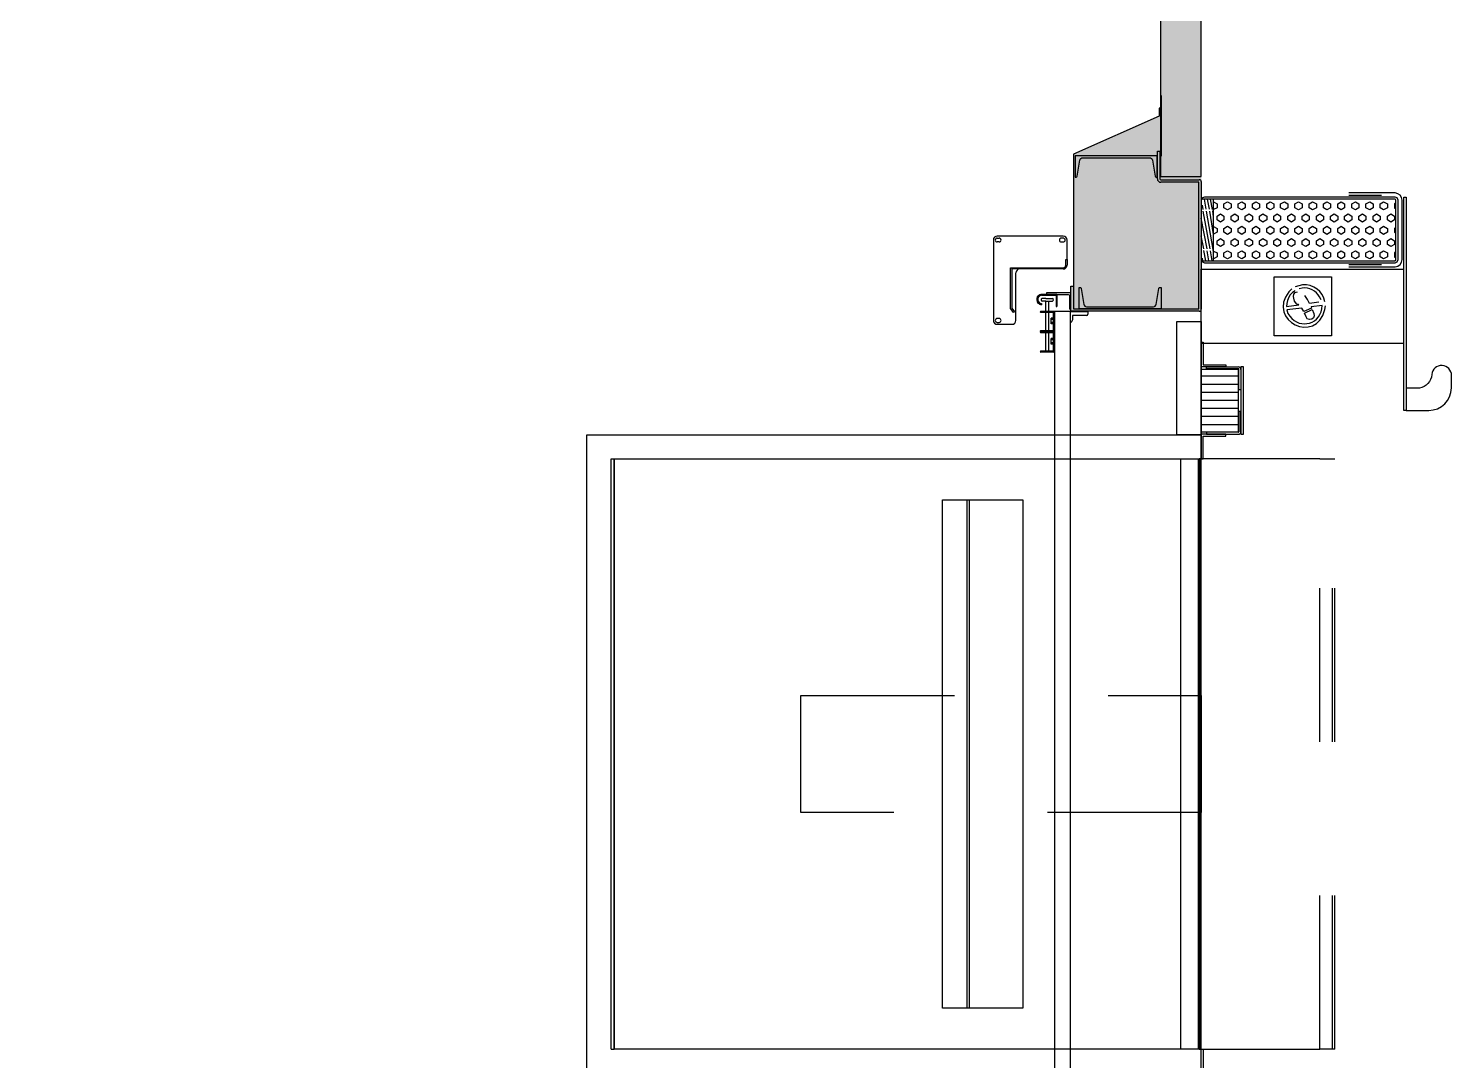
# Model space of a CAD drawing. Header units: inches. Extents: x 2743 to 10591, y -1604 to 5792.
# Drawn here: x 9651.8 to 9825.4, y 465.2 to 591.1 of the extents above; entities that cross this region are included whole.
import ezdxf

# ---------------------------------------------------------------- set-up
doc = ezdxf.new("R2010")
doc.units = ezdxf.units.IN
doc.header["$LTSCALE"] = 0.1875
doc.header["$MEASUREMENT"] = 0
doc.linetypes.add('dash2', pattern=[500, 400, -100])
doc.linetypes.add('dash3', pattern=[200, 100, -100])
for name, color, linetype in [('1', 1, 'Continuous'), ('A-N-APP-SAN', 1, 'Continuous'), ('A-N-MUR-EXT', 5, 'Continuous'), ('A-N-MUR-INT', 3, 'Continuous'), ('A-N-PORTE-EXT', 2, 'Continuous'), ('A-N-STRUCTURE', 4, 'Continuous'), ('fill253', 253, 'Continuous'), ('PDF_Geometry', 7, 'Continuous'), ('S-N-ACIER', 4, 'Continuous')]:
    doc.layers.add(name, color=color, linetype=linetype)

msp = doc.modelspace()

# ---------------------------------------------------------------- hatches: boundary and pattern name
at = {"layer": 'fill253'}
h = msp.add_hatch(color=7, dxfattribs=at)
h.dxf.hatch_style = 1
h.paths.add_polyline_path([(9794.88805, 431.979), (9789.9668, 431.979), (9789.98075, 94.34303), (9794.902, 94.34303)])
h.paths.add_polyline_path([(9794.88806, 678.7916), (9789.96681, 678.7916), (9789.96681, 572.89173), (9794.88806, 572.89173)])
h.paths.add_polyline_path([(9794.88806, 925.604), (9789.96681, 925.604), (9789.9668, 819.70432), (9794.88805, 819.70432)])
h.paths.add_polyline_path([(8905.8684, -1259.02652), (8903.3892, -1263.9483), (9794.902, -1263.94777), (9794.902, -1071.958), (9789.98075, -1071.958), (9789.98075, -1259.02652)])
h.paths.add_polyline_path([(8477.94275, -1356.98336), (8485.93642, -1355.67867), (8470.93724, -1263.95647), (8470.1595, -1259.19385), (8461.95284, -1259.19385), (8462.69638, -1263.82639)])
h.paths.add_polyline_path([(8896.37175, -1264.1151), (8896.751, -1266.30955), (8903.53292, -1265.20887), (8903.3892, -1263.9483), (8905.8684, -1259.02652), (8895.56167, -1259.02652)])
h.paths.add_polyline_path([(9794.902, 1153.66309), (9789.98075, 1153.66309), (9789.96681, 1066.51673), (9794.88806, 1066.51673)])
h.paths.add_polyline_path([(7089.79643, -1079.29062), (7083.99142, -1077.23697), (7083.99142, -1078.48244), (7084.85166, -1078.81134), (7084.85809, -1264.1151), (7353.37883, -1263.94776), (7353.37238, -1259.02651), (7089.77934, -1259.19385)])
h.paths.add_polyline_path([(7084.85809, -374.65047), (7089.77934, -375.67519), (7089.77934, 118.15991), (7084.85809, 118.15991)])
h.paths.add_polyline_path([(9789.98075, -339.79281), (9794.902, -339.79281), (9794.902, 52.10637), (9789.98075, 52.10637)])
h.paths.add_polyline_path([(9789.97463, -401.23504), (9794.89588, -401.23504), (9794.902, -339.79281), (9789.98075, -339.79281)])
h.paths.add_polyline_path([(9789.98074, -545.32679), (9794.90199, -545.32679), (9794.89588, -437.25741), (9789.97463, -437.25741)])
h.paths.add_polyline_path([(9789.97201, -617.37634), (9794.89326, -617.37634), (9794.90199, -581.35034), (9789.98074, -581.35034)])
h.paths.add_polyline_path([(9789.97813, -689.42343), (9794.89938, -689.42343), (9794.89969, -653.39744), (9789.97844, -653.39744)])
h.paths.add_polyline_path([(9789.97813, -761.46809), (9794.89938, -761.46809), (9794.89938, -725.44454), (9789.97813, -725.44454)])
h.paths.add_polyline_path([(8313.35452, 1440.59386), (8313.35452, 1445.51513), (7084.85166, 1445.51513), (7084.85809, 159.14408), (7089.77934, 159.14408), (7089.77291, 1440.59388)])
h.paths.add_polyline_path([(7395.62104, -1259.02652), (7395.62126, -1263.94777), (8462.75648, -1264.1151), (8461.95284, -1259.19385)])
h.paths.add_polyline_path([(8556.69559, 1440.56528), (8556.6956, 1445.48688), (8355.59043, 1445.5146), (8355.59043, 1440.59333)])
h.paths.add_polyline_path([(9149.95053, 1445.3478), (9149.95053, 1440.42655), (9789.98075, 1440.42655), (9789.9808, 1308.40012), (9794.90205, 1308.40012), (9794.902, 1445.3478)])
h.paths.add_polyline_path([(9794.89496, -941.58583), (9789.96911, -941.58584), (9789.98075, -1029.88866), (9794.902, -1029.88866)])
h.paths.add_polyline_path([(9789.96911, -905.56228), (9794.89496, -905.5623), (9794.89326, -797.49164), (9789.97201, -797.49164)])
h = msp.add_hatch(color=7, dxfattribs=at)
h.dxf.hatch_style = 1
edge = h.paths.add_edge_path()
edge.add_line((9789.96123, 581.3896), (9789.97431, 573.05906))
edge.add_line((9789.97431, 573.05906), (9794.88162, 573.05906))
edge.add_line((9794.88162, 573.05906), (9794.89672, 556.85454))
edge.add_arc((9794.66057, 556.85432), 0.23616, -90.0156662, 0.0533973, ccw=False)
edge.add_line((9794.6605, 556.61817), (9778.98942, 556.61814))
edge.add_line((9778.98942, 556.61814), (9778.98942, 559.68455))
edge.add_line((9778.98942, 559.68455), (9779.30438, 559.68455))
edge.add_line((9779.30438, 559.68455), (9779.3046, 575.78201))
edge.add_line((9779.3046, 575.78201), (9789.72526, 580.40535))
edge.add_line((9789.72526, 580.40535), (9789.72526, 581.3896))
edge.add_line((9789.72526, 581.3896), (9789.96123, 581.3896))

# ---------------------------------------------------------------- linework, layer by layer
at = {"color": 7}
for p, q in [((9778.94209, 556.60424), (9776.9736, 556.60424)), ((9776.9736, 556.60424), (9776.9736, 448.60332)), ((9778.94209, 448.60332), (9778.94209, 556.60424))]:
    msp.add_line(p, q, dxfattribs=at)
for points in [[(9789.50174, 572.98037), (9789.50174, 575.57878), (9779.50178, 575.57878), (9779.50178, 572.98037), (9779.6225, 572.98037, 0.366587783), (9779.76059, 573.09733), (9780.0871, 575.05457, -0.366587783), (9780.42246, 575.33863), (9788.58107, 575.33863, -0.366587783), (9788.91643, 575.05457), (9789.24293, 573.09733, 0.366587783), (9789.38102, 572.98037)], [(9789.97431, 559.53152), (9789.97431, 556.9331), (9779.97435, 556.9331), (9779.97435, 559.53152), (9780.09507, 559.53152, -0.366587783), (9780.23316, 559.41456), (9780.55966, 557.45732, 0.366587783), (9780.89502, 557.17326), (9789.05363, 557.17326, 0.366587783), (9789.38899, 557.45732), (9789.7155, 559.41456, -0.366587783), (9789.85359, 559.53152)], [(9778.98942, 558.86566), (9775.99731, 558.86566), (9775.99731, 558.77117, 0.414213562), (9776.0918, 558.67668), (9778.65045, 558.67668, -0.414213562), (9778.80045, 558.52668), (9778.80045, 556.95228, 0.414213562), (9778.89494, 556.85779), (9778.98942, 556.85779)]]:
    msp.add_lwpolyline(points, format="xyb", close=True)
at = {"layer": '1', "color": 7}
for p, q in [((9777.27912, 558.67668), (9775.2944, 558.67668)), ((9775.34472, 558.01241), (9775.34472, 558.02449)), ((9775.39723, 557.55391), (9775.39723, 557.41875)), ((9775.4549, 558.56142), (9777.16476, 558.56142)), ((9775.91422, 558.19365), (9775.51388, 558.19365)), ((9775.91422, 557.83117), (9775.52596, 557.83117)), ((9775.91422, 558.19365), (9776.2767, 558.19365)), ((9775.91422, 556.60424), (9775.91422, 557.83117)), ((9775.91422, 557.83117), (9776.2767, 557.83117)), ((9776.2767, 558.19365), (9776.67703, 558.19365)), ((9776.2767, 556.60424), (9776.2767, 557.83117)), ((9776.2767, 557.83117), (9776.66495, 557.83117)), ((9776.84619, 558.01241), (9776.84619, 558.02449)), ((9777.16476, 558.56142), (9777.16476, 557.21132)), ((9777.27912, 558.67668), (9777.27912, 557.21132)), ((9776.88298, 556.60424), (9775.30794, 556.60424)), ((9776.76215, 556.48342), (9775.30794, 556.48342)), ((9775.91422, 554.24174), (9775.91422, 556.48342)), ((9776.2767, 554.24174), (9776.2767, 556.48342)), ((9776.85277, 555.78421), (9776.56925, 555.78421)), ((9776.56925, 555.07939), (9776.56925, 555.78421)), ((9776.85277, 555.63117), (9776.56925, 555.63117)), ((9776.85277, 554.33236), (9776.85277, 556.39279)), ((9776.9736, 554.21154), (9776.9736, 556.51362)), ((9777.16476, 557.21132), (9777.27912, 557.21132)), ((9778.94209, 555.23648), (9778.94209, 556.60424)), ((9778.94209, 556.60424), (9781.03717, 556.60302)), ((9779.17115, 555.58128), (9779.02987, 555.23648)), ((9780.89285, 556.11393), (9779.17115, 556.11393)), ((9779.17115, 556.11393), (9779.17115, 555.58128)), ((9781.03717, 556.60302), (9781.03717, 556.26403)), ((9776.76215, 554.24174), (9775.30794, 554.24174)), ((9776.88298, 554.12092), (9775.30794, 554.12092)), ((9776.88298, 554.12092), (9775.30794, 554.12092)), ((9776.76215, 554.00009), (9775.30794, 554.00009)), ((9775.91422, 551.75841), (9775.91422, 554.00009)), ((9776.2767, 551.75841), (9776.2767, 554.00009)), ((9776.85277, 555.23244), (9776.56925, 555.23244)), ((9776.85277, 555.07939), (9776.56925, 555.07939)), ((9776.85277, 551.84904), (9776.85277, 553.90947)), ((9776.9736, 551.72821), (9776.9736, 554.0303)), ((9779.02987, 555.23648), (9778.94209, 555.23648)), ((9776.85277, 553.30089), (9776.56925, 553.30089)), ((9776.56925, 552.59606), (9776.56925, 553.30089)), ((9776.85277, 553.14784), (9776.56925, 553.14784)), ((9776.85277, 552.74911), (9776.56925, 552.74911)), ((9776.85277, 552.59606), (9776.56925, 552.59606)), ((9776.76215, 551.75841), (9775.30794, 551.75841)), ((9776.88298, 551.63759), (9775.30794, 551.63759))]:
    msp.add_line(p, q, dxfattribs=at)
for centre, radius, start, end in [((9775.51613, 558.06212), 0.71537, 155.1313079, 217.5925682), ((9775.47397, 557.98421), 0.71537, 104.5378837, 148.0316541), ((9775.4549, 558.058), 0.50738, 110.5508544, 263.4728886), ((9775.4549, 558.13179), 0.71537, 225.0263412, 265.3756564), ((9775.45295, 557.98731), 0.57411, 90, 108.0733809), ((9775.51388, 558.02449), 0.16916, 89.99999, 179.9999993), ((9775.52596, 558.01241), 0.18124, 179.9999993, 269.999995), ((9776.66495, 558.01241), 0.18124, 269.999995, 359.9999975), ((9776.67703, 558.02449), 0.16916, 359.9999975, 89.99999), ((9775.30794, 556.54383), 0.06041, 89.99999, 269.999995), ((9776.76215, 556.39279), 0.09062, 359.9999975, 89.99999), ((9776.88298, 556.51362), 0.09062, 359.9999975, 89.99999), ((9780.88696, 556.26403), 0.15021, 272.2456658, 360), ((9775.30794, 554.18133), 0.06041, 89.99999, 269.999995), ((9775.30794, 554.0605), 0.06041, 89.99999, 269.999995), ((9776.76215, 554.33236), 0.09062, 269.999995, 359.9999975), ((9776.76215, 553.90947), 0.09062, 359.9999975, 89.99999), ((9776.88298, 554.21154), 0.09062, 269.999995, 359.9999975), ((9776.88298, 554.0303), 0.09062, 359.9999975, 89.99999), ((9775.30794, 551.698), 0.06041, 89.99999, 269.999995), ((9776.76215, 551.84904), 0.09062, 269.999995, 359.9999975), ((9776.88298, 551.72821), 0.09062, 269.999995, 359.9999975)]:
    msp.add_arc(centre, radius, start, end, dxfattribs=at)
at = {"layer": 'A-N-APP-SAN', "color": 7}
for p, q in [((9794.88807, 549.84276), (9794.88807, 552.85456)), ((9794.88807, 552.85456), (9795.12429, 552.85456)), ((9795.12429, 552.85456), (9795.12429, 550.07898)), ((9797.88019, 549.84276), (9794.88807, 549.84276)), ((9795.12429, 550.07898), (9797.88019, 550.07898)), ((9795.53232, 549.84276), (9799.40302, 549.84276)), ((9795.53232, 549.60654), (9795.53232, 549.84276)), ((9799.40302, 549.60654), (9795.53232, 549.60654)), ((9797.88019, 550.07898), (9797.88019, 549.84276)), ((9799.48176, 547.04749), (9799.48176, 549.5278)), ((9799.71798, 549.84276), (9799.71798, 541.61443)), ((9800.01325, 549.84276), (9799.71798, 549.84276)), ((9799.71798, 549.5278), (9799.71798, 547.04749)), ((9800.01325, 541.61443), (9800.01325, 549.84276)), ((9799.71798, 547.04749), (9799.48176, 547.04749)), ((9799.71798, 544.4097), (9799.48176, 544.4097)), ((9799.48176, 544.4097), (9799.48176, 541.92939)), ((9799.71798, 541.92939), (9799.71798, 544.4097)), ((9799.40302, 541.85065), (9795.53232, 541.85065)), ((9795.53232, 541.85065), (9795.53232, 541.61443)), ((9797.88019, 541.61443), (9794.88807, 541.61443)), ((9794.88807, 541.61443), (9794.88807, 538.60262)), ((9795.12429, 538.60262), (9795.12429, 541.37821)), ((9795.12429, 541.37821), (9797.88019, 541.37821)), ((9795.53232, 541.61443), (9799.40302, 541.61443)), ((9797.88019, 541.37821), (9797.88019, 541.61443)), ((9799.71798, 541.61443), (9800.01325, 541.61443)), ((9794.88807, 538.60262), (9795.12429, 538.60262)), ((9794.88019, 463.59096), (9794.88019, 466.60277)), ((9794.88019, 466.60277), (9795.11641, 466.60277)), ((9795.11641, 466.60277), (9795.11641, 463.82718))]:
    msp.add_line(p, q, dxfattribs=at)
for centre, radius, start, end in [((9799.40302, 549.5278), 0.31496, 360, 89.9999975), ((9799.40302, 549.5278), 0.07874, 0, 89.9999975), ((9799.40302, 541.92939), 0.31496, 270.0000025, 0), ((9799.40302, 541.92939), 0.07874, 270.0000025, 360)]:
    msp.add_arc(centre, radius, start, end, dxfattribs=at)
at = {"layer": 'A-N-MUR-EXT', "color": 7}
for p, q in [((9794.88162, 573.05906), (9794.88162, 678.95892)), ((9789.96037, 573.05906), (9794.88162, 573.05906)), ((9789.96037, 573.05906), (9794.88162, 573.05906))]:
    msp.add_line(p, q, dxfattribs=at)
at = {"layer": 'A-N-MUR-INT', "color": 7}
for p, q in [((9789.96037, 573.05906), (9789.96037, 678.95892)), ((9789.72526, 580.40535), (9779.3046, 575.78201)), ((9789.96123, 581.3896), (9789.72526, 581.3896)), ((9789.72526, 581.3896), (9789.72526, 580.40535)), ((9779.3046, 575.78201), (9779.3046, 559.68455))]:
    msp.add_line(p, q, dxfattribs=at)
at = {"layer": 'A-N-PORTE-EXT', "color": 7}
for p, q in [((9769.5162, 565.30439), (9769.5162, 555.49929)), ((9778.04374, 565.77683), (9769.98864, 565.77683)), ((9769.98864, 565.54061), (9770.22486, 565.54061)), ((9770.22486, 565.06817), (9769.98864, 565.06817)), ((9778.04374, 565.54061), (9777.80752, 565.54061)), ((9777.80752, 565.06817), (9778.04374, 565.06817)), ((9778.51618, 562.927), (9778.51618, 565.30439)), ((9778.3587, 562.24928), (9778.3587, 562.927)), ((9778.3587, 562.927), (9778.51618, 562.927)), ((9778.51618, 562.927), (9778.51618, 562.24928)), ((9771.59691, 556.95994), (9771.59691, 561.93432)), ((9771.59691, 561.93432), (9772.73864, 561.93432)), ((9772.73864, 561.77684), (9771.75439, 561.77684)), ((9771.75439, 561.77684), (9771.75439, 557.01307)), ((9772.2662, 555.49929), (9772.2662, 561.3044)), ((9772.73864, 561.93432), (9778.04374, 561.93432)), ((9778.04374, 561.77684), (9772.73864, 561.77684)), ((9770.22486, 555.73551), (9769.98864, 555.73551)), ((9771.98342, 556.4523), (9771.59691, 556.95994)), ((9771.75439, 557.01307), (9772.10872, 556.5477)), ((9772.10872, 556.5477), (9771.98342, 556.4523)), ((9794.88018, 448.35137), (9794.88019, 556.85436)), ((9769.98864, 555.26307), (9770.22486, 555.26307)), ((9769.98864, 555.02685), (9771.79376, 555.02685)), ((9791.88807, 555.37736), (9794.88019, 555.37736)), ((9791.88807, 541.55537), (9791.88807, 555.37736)), ((9794.88019, 555.37736), (9794.88019, 541.55537)), ((9799.40302, 549.5278), (9794.88807, 549.5278)), ((9794.88807, 549.5278), (9794.88807, 541.92939)), ((9799.40302, 548.68134), (9794.88807, 548.68134)), ((9799.40302, 541.92939), (9799.40302, 549.5278)), ((9799.40302, 547.69709), (9794.88807, 547.69709)), ((9799.40302, 546.71284), (9794.88807, 546.71284)), ((9799.40302, 545.72859), (9794.88807, 545.72859)), ((9799.40302, 544.74434), (9794.88807, 544.74434)), ((9799.40302, 543.76009), (9794.88807, 543.76009)), ((9799.40302, 542.77584), (9794.88807, 542.77584)), ((9794.88807, 541.92939), (9799.40302, 541.92939)), ((9719.93546, 541.55537), (9794.88019, 541.55537)), ((9719.93546, 463.65002), (9719.93546, 541.55537)), ((9794.88019, 541.55537), (9791.88807, 541.55537)), ((9722.88821, 466.60277), (9722.88821, 538.60262)), ((9722.88821, 538.60262), (9723.26345, 538.60262)), ((9723.26345, 538.60262), (9723.31477, 538.60262)), ((9723.26345, 466.60277), (9723.26345, 538.60262)), ((9723.31477, 466.60277), (9723.31477, 538.60262)), ((9723.31477, 538.60262), (9794.562, 538.60262)), ((9792.38807, 466.60277), (9792.38807, 538.60262)), ((9794.562, 466.60277), (9794.562, 538.60262)), ((9794.562, 538.60262), (9794.63578, 538.60262)), ((9794.76598, 538.60262), (9794.63578, 538.60262)), ((9794.63578, 466.60277), (9794.63578, 538.60262)), ((9794.63578, 466.60277), (9794.63578, 538.60262)), ((9794.76598, 538.60262), (9794.76598, 466.60277)), ((9794.76598, 538.60262), (9794.88807, 538.60262)), ((9794.88807, 466.60277), (9794.88807, 538.60262)), ((9763.32102, 533.60263), (9773.10242, 533.60263)), ((9763.32102, 471.60276), (9763.32102, 533.60263)), ((9766.26924, 533.60263), (9766.26924, 471.60276)), ((9766.54791, 533.60263), (9766.54791, 471.60276)), ((9773.10242, 533.60263), (9773.10242, 471.60276)), ((9773.10242, 471.60276), (9763.32102, 471.60276)), ((9722.88821, 466.60277), (9723.26345, 466.60277)), ((9723.31477, 466.60277), (9723.26345, 466.60277)), ((9794.562, 466.60277), (9723.31477, 466.60277)), ((9794.63578, 466.60277), (9794.562, 466.60277)), ((9794.63578, 466.60277), (9794.76598, 466.60277)), ((9794.88807, 466.60277), (9794.76598, 466.60277))]:
    msp.add_line(p, q, dxfattribs=at)
at = {"layer": 'A-N-PORTE-EXT', "color": 7, "linetype": 'dash3'}
for p, q in [((9809.36012, 538.60262), (9794.88807, 538.60262)), ((9809.36012, 466.60277), (9809.36012, 538.60262)), ((9809.36012, 538.60262), (9810.89853, 538.60262)), ((9810.89853, 466.60277), (9810.89853, 538.60262)), ((9810.89853, 538.60262), (9811.18691, 538.60262)), ((9811.18691, 466.60277), (9811.18691, 538.60262)), ((9746.0299, 509.72867), (9794.88807, 509.72867)), ((9746.0299, 495.47673), (9746.0299, 509.72867)), ((9794.88807, 509.72867), (9794.88807, 495.47673)), ((9794.88807, 495.47673), (9746.0299, 495.47673)), ((9794.88807, 466.60277), (9809.36012, 466.60277)), ((9810.89853, 466.60277), (9809.36012, 466.60277)), ((9811.18691, 466.60277), (9810.89853, 466.60277))]:
    msp.add_line(p, q, dxfattribs=at)
at = {"layer": 'A-N-PORTE-EXT', "color": 7}
for centre, radius, start, end in [((9769.98864, 565.30439), 0.47244, 90, 180), ((9769.98864, 565.30439), 0.23622, 90, 270), ((9770.22486, 565.30439), 0.23622, 270, 90), ((9777.80752, 565.30439), 0.23622, 90, 270), ((9778.04374, 565.30439), 0.47244, 0, 90), ((9778.04374, 565.30439), 0.23622, 270, 90), ((9772.73864, 561.3044), 0.47244, 90, 180), ((9778.04374, 562.24928), 0.31496, 270, 0), ((9778.04374, 562.24928), 0.47244, 270, 0), ((9769.98864, 555.49929), 0.23622, 90, 270), ((9770.22486, 555.49929), 0.23622, 270, 90), ((9769.98864, 555.49929), 0.47244, 180, 270), ((9771.79376, 555.49929), 0.47244, 270, 0)]:
    msp.add_arc(centre, radius, start, end, dxfattribs=at)
at = {"layer": 'A-N-STRUCTURE', "color": 7, "linetype": 'dash2', "ltscale": 0.5}
msp.add_line((9789.96152, 676.66924), (9789.97431, 575.51778), dxfattribs=at)
at = {"layer": 'PDF_Geometry', "color": 7, "lineweight": 25}
for points in [[(9794.87971, 562.91705), (9795.02075, 562.63498), (9795.2558, 562.54096), (9818.52641, 562.54096), (9818.76147, 562.63498), (9818.9025, 562.91705), (9818.9025, 570.15679), (9818.76147, 570.43886), (9818.52641, 570.53289), (9795.2558, 570.53289), (9795.02075, 570.43886), (9794.87971, 570.15679)], [(9794.87971, 562.87004), (9794.92673, 562.82303), (9795.02075, 562.77602), (9818.52641, 562.77602), (9818.57342, 562.82303), (9818.62043, 562.91705), (9818.62043, 566.53692), (9818.62043, 570.15679), (9818.57342, 570.25082), (9818.52641, 570.29783), (9795.02075, 570.29783), (9794.92673, 570.25082), (9794.87971, 570.20381)], [(9795.11477, 569.02852), (9795.02075, 569.54565)], [(9795.49086, 569.07553), (9795.2558, 570.29783)], [(9795.86695, 569.07553), (9795.63189, 570.29783)], [(9796.24304, 569.02852), (9796.00799, 570.29783)], [(9796.38408, 569.96875), (9796.80718, 569.73369), (9796.80718, 569.21657), (9796.38408, 569.02852)], [(9812.88505, 562.02384), (9818.52641, 562.02384), (9818.85549, 562.11786), (9819.13756, 562.3059), (9819.3256, 562.58797), (9819.37261, 562.91705), (9819.37261, 570.15679), (9819.3256, 570.48587), (9819.13756, 570.76794), (9818.85549, 570.95599), (9818.52641, 571.05001), (9812.88505, 571.05001)], [(9812.88505, 570.76794), (9816.88101, 570.76794)], [(9818.62043, 569.87473), (9818.43239, 569.73369), (9818.43239, 569.21657), (9818.62043, 569.12255)], [(9795.58488, 564.23337), (9794.87971, 567.99427)], [(9795.96097, 564.23337), (9795.11477, 568.84048)], [(9796.38408, 563.81027), (9796.33706, 564.13935), (9795.53787, 568.84048)], [(9796.38408, 565.97279), (9795.91396, 568.84048)], [(9796.38408, 568.13531), (9796.29005, 568.88749)], [(9796.38408, 566.96002), (9796.80718, 566.72497), (9796.80718, 566.25485), (9796.38408, 566.0198)], [(9818.62043, 566.866), (9818.43239, 566.72497), (9818.43239, 566.25485), (9818.62043, 566.11382)], [(9795.20879, 564.23337), (9794.87971, 565.83175)], [(9795.06776, 562.77602), (9795.02075, 563.1051)], [(9795.44385, 562.77602), (9795.20879, 564.04532)], [(9795.81994, 562.77602), (9795.58488, 563.99831)], [(9796.19603, 562.77602), (9796.00799, 563.99831)], [(9796.38408, 563.9513), (9796.80718, 563.76325), (9796.80718, 563.24613), (9796.38408, 563.01107)], [(9818.62043, 563.85728), (9818.43239, 563.76325), (9818.43239, 563.24613), (9818.62043, 563.15211)], [(9819.60767, 552.70065), (9794.87971, 552.70065), (9794.87971, 561.74177), (9819.60767, 561.74177)], [(9812.88505, 562.3059), (9816.88101, 562.3059)], [(9806.35048, 559.12517), (9806.0214, 558.89011), (9805.73933, 558.60805), (9805.55128, 558.32598), (9805.41025, 557.94989), (9805.31623, 557.5738), (9805.26922, 557.19771), (9806.77358, 557.38575), (9806.72657, 557.43276), (9806.53852, 557.47977), (9806.25645, 557.85586), (9806.16243, 558.23195), (9806.11542, 558.42), (9806.16243, 558.70207), (9806.35048, 558.89011), (9806.63254, 558.98414)], [(9805.92737, 559.36023), (9805.55128, 558.98414)], [(9806.77358, 559.73632), (9806.35048, 559.59528)], [(9807.19668, 559.45425), (9806.82059, 559.36023)], [(9809.59426, 556.91564), (9809.64127, 557.33874), (9808.27794, 557.15069), (9808.32495, 557.00966), (9807.38473, 556.58656), (9807.14967, 557.00966), (9805.31623, 556.7746), (9805.45726, 556.3515)], [(9809.21817, 557.71483), (9808.0899, 557.5738), (9807.85484, 558.04391), (9807.52576, 558.56103)], [(9809.50024, 557.9969), (9809.31219, 558.37299)], [(9809.97035, 557.76184), (9809.82931, 558.23195)], [(9809.97035, 556.82162), (9810.01736, 557.29173)]]:
    msp.add_lwpolyline(points, dxfattribs=at)
for points in [[(9796.38408, 562.91705), (9796.38408, 570.25082), (9796.29005, 570.29783), (9795.02075, 570.29783), (9794.92673, 570.25082), (9794.87971, 570.15679), (9794.87971, 562.91705), (9794.92673, 562.82303), (9795.02075, 562.77602), (9796.29005, 562.77602), (9796.38408, 562.82303)], [(9797.65338, 569.21657), (9797.65338, 569.73369), (9798.07648, 569.96875), (9798.5466, 569.73369), (9798.5466, 569.21657), (9798.07648, 568.98151)], [(9799.3928, 569.21657), (9799.3928, 569.73369), (9799.8159, 569.96875), (9800.239, 569.73369), (9800.239, 569.21657), (9799.8159, 568.98151)], [(9801.13222, 569.21657), (9801.13222, 569.73369), (9801.55532, 569.96875), (9801.97842, 569.73369), (9801.97842, 569.21657), (9801.55532, 568.98151)], [(9802.87164, 569.21657), (9802.87164, 569.73369), (9803.29474, 569.96875), (9803.71784, 569.73369), (9803.71784, 569.21657), (9803.29474, 568.98151)], [(9804.56405, 569.21657), (9804.56405, 569.73369), (9805.03416, 569.96875), (9805.45726, 569.73369), (9805.45726, 569.21657), (9805.03416, 568.98151)], [(9806.30347, 569.21657), (9806.30347, 569.73369), (9806.72657, 569.96875), (9807.19668, 569.73369), (9807.19668, 569.21657), (9806.72657, 568.98151)], [(9808.04288, 569.21657), (9808.04288, 569.73369), (9808.46599, 569.96875), (9808.9361, 569.73369), (9808.9361, 569.21657), (9808.46599, 568.98151)], [(9809.7823, 569.21657), (9809.7823, 569.73369), (9810.20541, 569.96875), (9810.62851, 569.73369), (9810.62851, 569.21657), (9810.20541, 568.98151)], [(9811.52172, 569.21657), (9811.52172, 569.73369), (9811.94482, 569.96875), (9812.36793, 569.73369), (9812.36793, 569.21657), (9811.94482, 568.98151)], [(9813.26114, 569.21657), (9813.26114, 569.73369), (9813.68424, 569.96875), (9814.10734, 569.73369), (9814.10734, 569.21657), (9813.68424, 568.98151)], [(9814.95355, 569.21657), (9814.95355, 569.73369), (9815.42366, 569.96875), (9815.84676, 569.73369), (9815.84676, 569.21657), (9815.42366, 568.98151)], [(9816.69297, 569.21657), (9816.69297, 569.73369), (9817.11607, 569.96875), (9817.58618, 569.73369), (9817.58618, 569.21657), (9817.11607, 568.98151)], [(9819.60767, 544.52068), (9819.60767, 570.53289), (9819.88974, 570.53289), (9819.88974, 544.52068)], [(9796.80718, 567.75922), (9796.80718, 568.22933), (9797.23028, 568.5114), (9797.65338, 568.22933), (9797.65338, 567.75922), (9797.23028, 567.47715)], [(9798.5466, 567.75922), (9798.5466, 568.22933), (9798.9697, 568.5114), (9799.3928, 568.22933), (9799.3928, 567.75922), (9798.9697, 567.47715)], [(9800.239, 567.75922), (9800.239, 568.22933), (9800.70912, 568.5114), (9801.13222, 568.22933), (9801.13222, 567.75922), (9800.70912, 567.47715)], [(9801.97842, 567.75922), (9801.97842, 568.22933), (9802.40153, 568.5114), (9802.87164, 568.22933), (9802.87164, 567.75922), (9802.40153, 567.47715)], [(9803.71784, 567.75922), (9803.71784, 568.22933), (9804.14094, 568.5114), (9804.56405, 568.22933), (9804.56405, 567.75922), (9804.14094, 567.47715)], [(9805.45726, 567.75922), (9805.45726, 568.22933), (9805.88036, 568.5114), (9806.30347, 568.22933), (9806.30347, 567.75922), (9805.88036, 567.47715)], [(9807.19668, 567.75922), (9807.19668, 568.22933), (9807.61978, 568.5114), (9808.04288, 568.22933), (9808.04288, 567.75922), (9807.61978, 567.47715)], [(9808.9361, 567.75922), (9808.9361, 568.22933), (9809.3592, 568.5114), (9809.7823, 568.22933), (9809.7823, 567.75922), (9809.3592, 567.47715)], [(9810.62851, 567.75922), (9810.62851, 568.22933), (9811.09862, 568.5114), (9811.52172, 568.22933), (9811.52172, 567.75922), (9811.09862, 567.47715)], [(9812.36793, 567.75922), (9812.36793, 568.22933), (9812.79103, 568.5114), (9813.26114, 568.22933), (9813.26114, 567.75922), (9812.79103, 567.47715)], [(9814.10734, 567.75922), (9814.10734, 568.22933), (9814.53045, 568.5114), (9814.95355, 568.22933), (9814.95355, 567.75922), (9814.53045, 567.47715)], [(9815.84676, 567.75922), (9815.84676, 568.22933), (9816.26987, 568.5114), (9816.69297, 568.22933), (9816.69297, 567.75922), (9816.26987, 567.47715)], [(9817.58618, 567.75922), (9817.58618, 568.22933), (9818.00928, 568.5114), (9818.43239, 568.22933), (9818.43239, 567.75922), (9818.00928, 567.47715)], [(9797.65338, 566.25485), (9797.65338, 566.72497), (9798.07648, 567.00704), (9798.5466, 566.72497), (9798.5466, 566.25485), (9798.07648, 565.97279)], [(9799.3928, 566.25485), (9799.3928, 566.72497), (9799.8159, 567.00704), (9800.239, 566.72497), (9800.239, 566.25485), (9799.8159, 565.97279)], [(9801.13222, 566.25485), (9801.13222, 566.72497), (9801.55532, 567.00704), (9801.97842, 566.72497), (9801.97842, 566.25485), (9801.55532, 565.97279)], [(9802.87164, 566.25485), (9802.87164, 566.72497), (9803.29474, 567.00704), (9803.71784, 566.72497), (9803.71784, 566.25485), (9803.29474, 565.97279)], [(9804.56405, 566.25485), (9804.56405, 566.72497), (9805.03416, 567.00704), (9805.45726, 566.72497), (9805.45726, 566.25485), (9805.03416, 565.97279)], [(9806.30347, 566.25485), (9806.30347, 566.72497), (9806.72657, 567.00704), (9807.19668, 566.72497), (9807.19668, 566.25485), (9806.72657, 565.97279)], [(9808.04288, 566.25485), (9808.04288, 566.72497), (9808.46599, 567.00704), (9808.9361, 566.72497), (9808.9361, 566.25485), (9808.46599, 565.97279)], [(9809.7823, 566.25485), (9809.7823, 566.72497), (9810.20541, 567.00704), (9810.62851, 566.72497), (9810.62851, 566.25485), (9810.20541, 565.97279)], [(9811.52172, 566.25485), (9811.52172, 566.72497), (9811.94482, 567.00704), (9812.36793, 566.72497), (9812.36793, 566.25485), (9811.94482, 565.97279)], [(9813.26114, 566.25485), (9813.26114, 566.72497), (9813.68424, 567.00704), (9814.10734, 566.72497), (9814.10734, 566.25485), (9813.68424, 565.97279)], [(9814.95355, 566.25485), (9814.95355, 566.72497), (9815.42366, 567.00704), (9815.84676, 566.72497), (9815.84676, 566.25485), (9815.42366, 565.97279)], [(9816.69297, 566.25485), (9816.69297, 566.72497), (9817.11607, 567.00704), (9817.58618, 566.72497), (9817.58618, 566.25485), (9817.11607, 565.97279)], [(9796.80718, 564.75049), (9796.80718, 565.22061), (9797.23028, 565.50267), (9797.65338, 565.22061), (9797.65338, 564.75049), (9797.23028, 564.51544)], [(9798.5466, 564.75049), (9798.5466, 565.22061), (9798.9697, 565.50267), (9799.3928, 565.22061), (9799.3928, 564.75049), (9798.9697, 564.51544)], [(9800.239, 564.75049), (9800.239, 565.22061), (9800.70912, 565.50267), (9801.13222, 565.22061), (9801.13222, 564.75049), (9800.70912, 564.51544)], [(9801.97842, 564.75049), (9801.97842, 565.22061), (9802.40153, 565.50267), (9802.87164, 565.22061), (9802.87164, 564.75049), (9802.40153, 564.51544)], [(9803.71784, 564.75049), (9803.71784, 565.22061), (9804.14094, 565.50267), (9804.56405, 565.22061), (9804.56405, 564.75049), (9804.14094, 564.51544)], [(9805.45726, 564.75049), (9805.45726, 565.22061), (9805.88036, 565.50267), (9806.30347, 565.22061), (9806.30347, 564.75049), (9805.88036, 564.51544)], [(9807.19668, 564.75049), (9807.19668, 565.22061), (9807.61978, 565.50267), (9808.04288, 565.22061), (9808.04288, 564.75049), (9807.61978, 564.51544)], [(9808.9361, 564.75049), (9808.9361, 565.22061), (9809.3592, 565.50267), (9809.7823, 565.22061), (9809.7823, 564.75049), (9809.3592, 564.51544)], [(9810.62851, 564.75049), (9810.62851, 565.22061), (9811.09862, 565.50267), (9811.52172, 565.22061), (9811.52172, 564.75049), (9811.09862, 564.51544)], [(9812.36793, 564.75049), (9812.36793, 565.22061), (9812.79103, 565.50267), (9813.26114, 565.22061), (9813.26114, 564.75049), (9812.79103, 564.51544)], [(9814.10734, 564.75049), (9814.10734, 565.22061), (9814.53045, 565.50267), (9814.95355, 565.22061), (9814.95355, 564.75049), (9814.53045, 564.51544)], [(9815.84676, 564.75049), (9815.84676, 565.22061), (9816.26987, 565.50267), (9816.69297, 565.22061), (9816.69297, 564.75049), (9816.26987, 564.51544)], [(9817.58618, 564.75049), (9817.58618, 565.22061), (9818.00928, 565.50267), (9818.43239, 565.22061), (9818.43239, 564.75049), (9818.00928, 564.51544)], [(9797.65338, 563.24613), (9797.65338, 563.76325), (9798.07648, 563.99831), (9798.5466, 563.76325), (9798.5466, 563.24613), (9798.07648, 563.01107)], [(9799.3928, 563.24613), (9799.3928, 563.76325), (9799.8159, 563.99831), (9800.239, 563.76325), (9800.239, 563.24613), (9799.8159, 563.01107)], [(9801.13222, 563.24613), (9801.13222, 563.76325), (9801.55532, 563.99831), (9801.97842, 563.76325), (9801.97842, 563.24613), (9801.55532, 563.01107)], [(9802.87164, 563.24613), (9802.87164, 563.76325), (9803.29474, 563.99831), (9803.71784, 563.76325), (9803.71784, 563.24613), (9803.29474, 563.01107)], [(9804.56405, 563.24613), (9804.56405, 563.76325), (9805.03416, 563.99831), (9805.45726, 563.76325), (9805.45726, 563.24613), (9805.03416, 563.01107)], [(9806.30347, 563.24613), (9806.30347, 563.76325), (9806.72657, 563.99831), (9807.19668, 563.76325), (9807.19668, 563.24613), (9806.72657, 563.01107)], [(9808.04288, 563.24613), (9808.04288, 563.76325), (9808.46599, 563.99831), (9808.9361, 563.76325), (9808.9361, 563.24613), (9808.46599, 563.01107)], [(9809.7823, 563.24613), (9809.7823, 563.76325), (9810.20541, 563.99831), (9810.62851, 563.76325), (9810.62851, 563.24613), (9810.20541, 563.01107)], [(9811.52172, 563.24613), (9811.52172, 563.76325), (9811.94482, 563.99831), (9812.36793, 563.76325), (9812.36793, 563.24613), (9811.94482, 563.01107)], [(9813.26114, 563.24613), (9813.26114, 563.76325), (9813.68424, 563.99831), (9814.10734, 563.76325), (9814.10734, 563.24613), (9813.68424, 563.01107)], [(9814.95355, 563.24613), (9814.95355, 563.76325), (9815.42366, 563.99831), (9815.84676, 563.76325), (9815.84676, 563.24613), (9815.42366, 563.01107)], [(9816.69297, 563.24613), (9816.69297, 563.76325), (9817.11607, 563.99831), (9817.58618, 563.76325), (9817.58618, 563.24613), (9817.11607, 563.01107)], [(9803.76485, 560.81758), (9810.76954, 560.81758), (9810.76954, 553.62485), (9803.76485, 553.62485)], [(9808.60702, 556.3515), (9808.65403, 556.06943), (9808.56001, 555.83438), (9808.37196, 555.64633), (9808.0899, 555.59932), (9807.80783, 555.69334), (9807.66679, 555.9284), (9807.47875, 556.39851), (9808.41897, 556.82162)]]:
    msp.add_lwpolyline(points, close=True, dxfattribs=at)
msp.add_lwpolyline([(9819.88974, 544.52068), (9822.63483, 544.52068, 0.412347204), (9825.3941, 547.26242), (9825.40995, 548.78611, 0.964952252), (9822.99957, 548.89724, -0.338477073), (9821.50893, 547.24654), (9819.88974, 547.24654)], format="xyb", dxfattribs=at)
for points in [[(9805.55128, 558.98414), (9802.87712, 555.47709), (9808.86323, 552.51381), (9809.97035, 556.82162)], [(9809.82931, 558.23195), (9809.45479, 559.40175), (9807.96532, 560.13278), (9806.77358, 559.73632)], [(9809.31219, 558.37299), (9808.90397, 559.11655), (9808.02878, 559.52712), (9807.19668, 559.45425)], [(9805.45726, 556.3515), (9806.51267, 554.37311), (9809.2119, 554.82677), (9809.59426, 556.91564)]]:
    msp.add_open_spline(points, degree=3, dxfattribs=at)
at = {"layer": 'S-N-ACIER', "color": 7}
for p, q in [((9789.52457, 572.7835), (9789.52457, 576.14743)), ((9789.52457, 576.14743), (9789.83953, 576.14743)), ((9789.83953, 576.14743), (9789.83953, 572.7835)), ((9789.95764, 572.66539), (9794.6428, 572.66533)), ((9794.56407, 572.35037), (9789.95764, 572.35043)), ((9794.56523, 556.9331), (9794.56407, 572.35037)), ((9794.87902, 572.42926), (9794.88019, 556.85451)), ((9778.98942, 556.61814), (9778.98942, 559.68455)), ((9778.98942, 559.68455), (9779.30438, 559.68455)), ((9779.30438, 559.68455), (9779.30438, 556.9331)), ((9794.64397, 556.61814), (9778.98942, 556.61814)), ((9779.30438, 556.9331), (9794.56523, 556.9331))]:
    msp.add_line(p, q, dxfattribs=at)
for centre, radius, start, end in [((9789.95764, 572.7835), 0.43307, 180.0000077, 269.9991647), ((9789.95764, 572.7835), 0.11811, 180, 269.999157), ((9794.6428, 572.42911), 0.23622, 0.0377308, 89.999157), ((9794.64397, 556.85436), 0.23622, 270, 0.0377308)]:
    msp.add_arc(centre, radius, start, end, dxfattribs=at)

doc.saveas('drawing.dxf')
